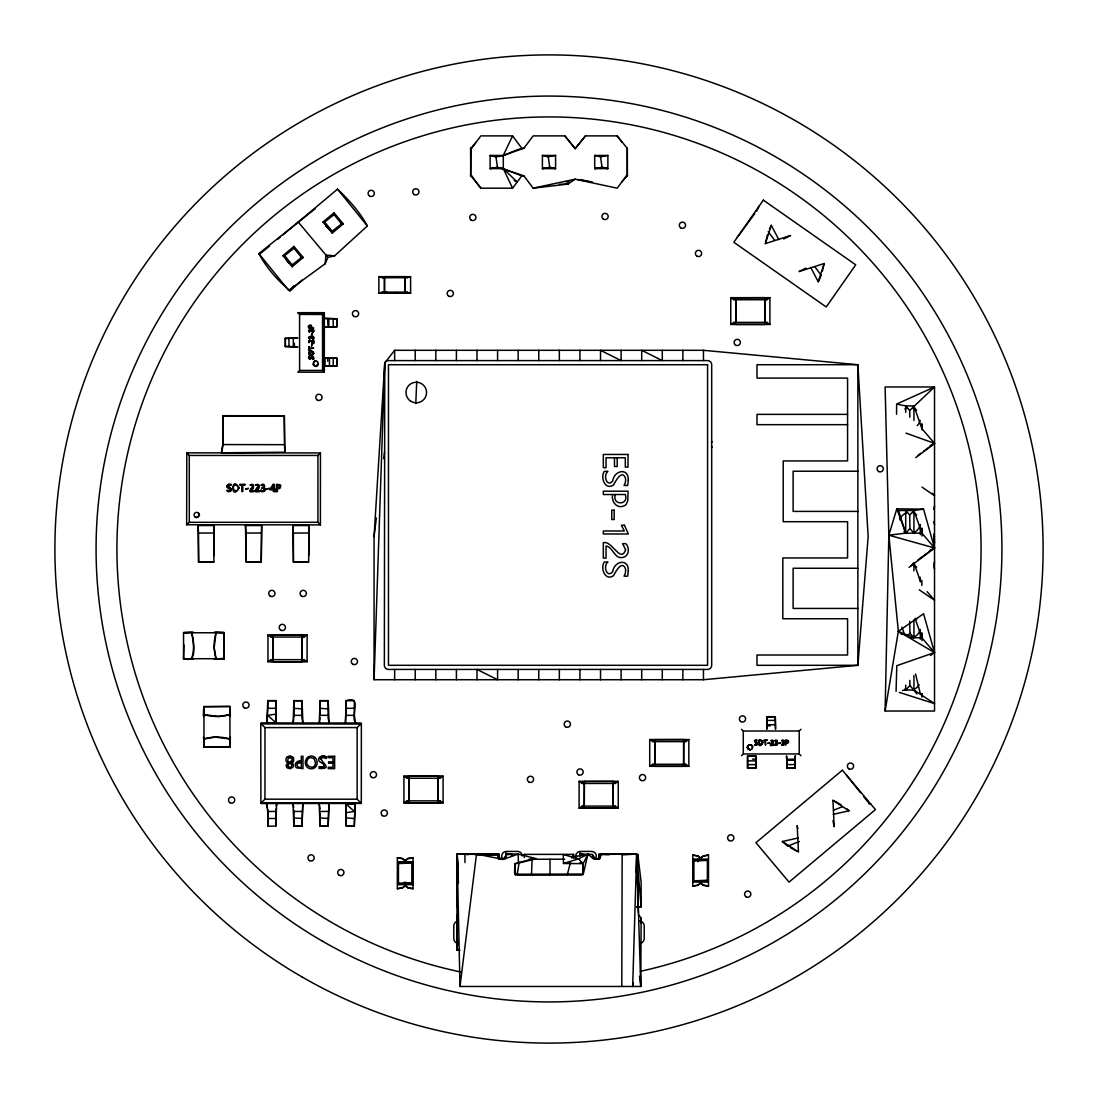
<?xml version="1.0" encoding="UTF-8"?>
<svg xmlns="http://www.w3.org/2000/svg" width="1098" height="1098" viewBox="0 0 1098 1098"><rect width="100%" height="100%" fill="white"/><g stroke="black" fill="none" stroke-linecap="round" stroke-linejoin="round"><path stroke-width="1.5" d="M193.55 659.129L183.558 658.91L183.544 632.613L192.864 632.352M213.849 555.547L214.261 525.544L198.093 525.503L198.56 561.819L213.822 561.819L198.56 561.819M222.729 444.566L222.784 415.675L284.313 415.84L284.89 452.225L221.425 452.788L222.729 444.566L284.478 444.676L284.89 452.225M261.681 525.544L261.242 562.039L246.062 561.847L245.513 525.503L261.681 525.544L261.242 562.039M264.961 799.179L357.152 799.207L361.311 803.352L260.83 803.297L264.961 799.179L264.975 727.617L260.775 723.445L260.899 803.434L361.311 803.352L361.366 723.555L260.775 723.445L361.366 723.555L357.138 727.562L264.975 727.617M267.761 708.32L267.775 700.606L275.818 700.606L275.845 723.184L266.938 723.225L267.761 708.32L275.804 708.292L275.845 723.184M285.274 346.501L297.654 346.886L285.274 346.501L285.288 338.39L297.64 338.143L285.288 338.39M308.675 555.547L309.101 525.544L292.933 525.503L293.386 561.819L308.648 562.052L309.101 525.544M320.41 524.871L317.926 522.277L317.94 455.45L320.451 452.939L186.797 452.843L186.646 524.734L320.41 524.871L320.451 452.939M324.294 312.724L324.281 372.181L297.846 372.181L299.603 370.41L299.576 314.44L297.846 312.724L324.294 312.71L324.294 372.181L322.551 370.424L322.524 314.467L324.294 312.71L297.846 312.71M456.864 914.73L456.864 949.948L459.98 950.333M575.146 148.683L585.44 135.891L617.145 135.891L627.301 148.367L627.425 175.831L626.395 175.831L617.145 188.183L575.146 179.18L533.148 188.183L523.883 175.831L497.449 167.253L490.12 168.625L490.12 155.449L503.296 155.449L523.883 148.244L533.148 135.891L564.852 135.891L575.146 148.683L585.44 135.891M638.446 914.497L641.136 918.202L640.779 986.471L459.993 986.471L457.139 854.079L497.71 854.519L501.072 859.514M741.507 755.699L743.264 753.969L743.277 731.021L741.507 729.264M755.699 768.271L756 756.028L747.587 756L747.573 768.271L755.699 768.271L756 756.028L747.532 756.028L747.573 768.271M800.977 755.699L799.22 753.942L799.248 730.994L800.964 729.25M922.004 693.675L922.004 697.093L921.977 693.73M922.032 640.559L922.032 633.697M922.087 536.044L922.087 529.181M922.142 429.812L922.155 424.665M275.804 708.292L275.818 700.606M276.243 806.289L276.655 803.571L275.818 826.19L275.831 809.006M293.715 719.149L293.097 723.225L293.935 700.606L302.06 700.661L302.883 723.225L301.977 717.776L302.06 700.661M301.977 826.19L302.815 803.571L301.977 826.19L293.852 826.135L293.921 810.406M320.094 717.79L319.271 723.225L320.108 700.606L328.22 700.661L329.043 723.225L328.137 717.776L328.22 700.661M328.137 826.19L328.975 803.571L328.137 826.19L320.026 826.135L319.202 803.571L320.108 809.02M329.441 366.142L329.455 357.948L324.61 357.687L324.624 366.156L336.853 366.114L336.866 357.989L324.61 357.687L324.624 366.156L336.853 366.114L336.715 357.975L329.455 357.948M346.268 700.606L345.431 723.225L346.268 700.606C362.724 695.116 350.07 715.896 355.601 723.225L354.38 715.333L354.311 700.606M354.297 826.19L355.148 803.571L346.241 803.612L346.186 826.135L354.297 826.19L355.148 803.571L346.227 804.148L354.38 811.436L346.227 812.698M397.737 883.492L397.778 862.891L412.656 862.932L412.615 883.533L397.737 883.492L411.942 882.833L412.615 883.533M459.019 949.358L456.864 949.948L457.139 854.079L497.71 854.519L498.272 858.416L499.302 859.158L504.915 858.814L518.215 854.093L536.469 858.705L514.88 864.002L514.537 873.006L515.456 874.735L581.816 874.653L583.312 873.939L587.938 854.079L592.412 854.519L595.775 859.514M621.784 986.471L622.154 854.079L636.662 854.079L641.136 906.811L636.991 907.552M693.195 880.884L693.222 860.269L708.1 860.31L708.059 880.925L693.195 880.884L707.4 880.212L708.059 880.925M755.63 740.56L755.04 740.779C762.039 746.722 750.373 744.773 756.234 744.568C756.865 743.058 751.389 739.476 757.181 740.093L754.916 741.274L757.373 743.991L754.861 745.171L757.044 744.801M767.186 716.692L766.802 729.072L767.186 716.692L775.298 716.692L775.545 729.058L775.298 716.692M794.911 768.271L795.281 755.891L794.911 768.271L786.786 768.271L786.758 763.398L786.772 759.432L794.911 759.047M921.826 585.44L921.84 580.375M213.822 562.052L214.261 525.544M222.784 415.675L222.757 446.653L221.425 452.788M267.775 700.606L266.938 723.225L275.859 722.649L267.706 715.361L275.845 714.098M273.127 661.737L273.127 634.973L273.127 661.737L301.95 661.737L301.95 634.973L273.224 635.042M301.854 661.669L301.95 634.973M405.038 292.137L405.038 293.166L384.478 293.125L384.547 276.765L404.997 276.723L405.038 277.712M404.997 276.723L405.038 293.166L404.997 276.723L384.437 276.682L384.437 277.712M409.087 802.926L409.087 776.162L409.087 802.926L437.91 802.926L437.91 776.162L409.183 776.231M437.814 802.858L437.91 776.162M584.26 808.155L584.356 781.46L613.096 781.392L613.096 808.155L584.26 808.155L584.356 781.46M613 808.087L613.096 781.392M654.861 766.322L654.861 739.558L654.861 766.322L683.683 766.322L683.683 739.558L654.957 739.64M683.587 766.239L683.683 739.558M735.921 324.445L735.921 297.682L735.921 324.445L764.743 324.445L764.743 297.682L736.017 297.764M293.935 700.606L293.921 717.79M320.108 700.606L320.067 714.99M458.291 869.355L457.139 854.079L456.864 906.646M183.558 658.91L183.915 644.828M229.811 742.028L230.072 747.12L230.333 737.774M267.775 809.048L267.775 826.19L275.818 826.039M762.149 743.25C762.314 736.387 754.902 745.171 761.381 744.485L762.163 742.001L761.792 744.073A1.537 1.537 0 0 1 760.9 744.622L759.391 744.32M896.558 414.317L896.641 404.064L934.522 386.976L934.522 711.024L885.112 711.024L888.845 535.193L885.112 386.976L934.522 386.976L909.693 410.432L909.817 417.24M230.072 747.12L230.333 737.087M320.067 813.179L320.026 826.135M915.759 457.674L934.522 443.386L921.826 428.563L921.867 423.567M293.715 807.661L293.029 803.571L293.852 826.135L301.977 826.039M515.456 874.735L515.086 863.577L532.05 859.061M523.883 175.831L521.825 175.831L512.56 188.183L480.855 188.183L471.605 175.831L470.575 175.831L470.946 148.34L476.23 142.067M598.822 859.226L598.932 854.313L632.832 854.271L622.346 854.834M776.066 744.65L776.711 744.403C775.133 741.685 776.025 743.305 776.451 740.725C772.237 740.944 778.07 738.611 777.26 741.768C775.655 742.234 779.429 745.007 775.723 745.24C771.853 744.938 780.033 744.183 775.476 742.783M782.984 744.65L783.629 744.403C781.186 741.864 783.903 743.003 783.094 740.574C779.086 740.793 785.688 738.789 784.041 741.987C783.327 742.193 785.825 745.899 782.037 745.185C780.019 744.952 786.539 743.868 782.394 742.783M636.305 872.553L636.662 854.079L601.663 853.832L600.098 855.109L599.618 858.814L593.579 859.048L587.938 854.079L572.236 857.154M524.322 857.607L524.391 854.368L573.623 854.381L573.691 857.62M203.555 715.786L203.775 706.481L203.555 716.472M896.078 691.369L896.805 665.69L934.522 652.555L923.555 613.741L898.342 631.35L885.112 711.024M639.53 976.3L640.779 986.471L636.662 854.079L632.668 986.471L633.217 983.081M374.061 679.717L384.753 362.93L394.649 350.303L703.461 350.303L857.867 364.714L868.161 536.606L857.867 665.306L703.461 679.717L374.061 679.717L374.061 536.606L384.753 362.93A4.117 4.117 0 0 1 388.472 360.597L707.579 360.597A4.117 4.117 0 0 1 711.696 364.714L711.696 665.306A4.117 4.117 0 0 1 707.579 669.423L388.472 669.423A4.117 4.117 0 0 1 384.355 665.306L384.753 362.93M531.501 874.681L532.091 859.24M415.771 403.584L416.746 381.377M397.352 888.707L397.352 857.716L402.362 858.389L405.093 860.681L408.031 858.389L413.04 857.716L413.04 888.707L408.031 888.049L405.299 885.743L402.362 888.049L397.352 888.707L402.513 887.623L405.299 885.743M692.811 886.1L692.811 855.095L697.806 855.767L700.551 858.073L703.489 855.767L708.498 855.095L708.498 886.1L703.489 885.427L700.744 883.121L697.971 885.015L692.811 886.1L697.806 885.427L700.551 883.121L703.324 885.015L708.498 886.1M263.863 486.551C264.563 483.985 260.706 486.085 261.187 484.808C264.742 482.242 265.291 487.608 263.945 487.883C267.898 489.598 261.214 494.031 260.926 490.326C264.151 492.92 265.524 487.224 261.626 488.212L263.918 486.181L263.438 485.206L261.585 485.316M311.791 357.454L310.254 359.417L308.593 358.209L308.689 356.507L309.856 358.772L312.793 356.356L313.561 359.458L312.806 359.458L313.054 357.262L311.805 357.44M309.952 330.086C311.53 331.486 310.72 331.925 312.093 329.922C314.097 329.675 312.738 334.314 313.822 331.033C314.206 328.384 305.724 329.359 309.499 332.035L309.43 330.127L310.844 329.949L309.238 330.416L309.499 332.035M309.952 337.004C311.53 338.404 310.72 338.843 312.093 336.839C314.097 336.592 312.738 341.231 313.822 337.964C314.193 335.329 305.711 336.276 309.499 338.953L309.43 337.045L310.844 336.88L309.43 337.045L309.499 338.953M311.201 326.243L311.256 327.382L311.201 326.243C312.834 324.363 306.589 324.514 308.607 328.069L313.767 328.069L309.169 327.382L309.911 325.571L311.791 326.339L311.818 327.382M315.318 208.647L258.84 253.583L288.637 290.38L325.159 263.767L325.928 255.065L334.629 255.82L367.35 225.955C359.938 212.106 348.889 199.863 337.539 189.144L282.625 235.109M279.935 486.387L279.372 487.745L277.382 488.034C280.772 489.173 280.402 484.012 277.382 485.138L277.382 491.561L273.333 491.561L273.333 489.886L269.984 489.886L269.984 489.132L273.265 484.342L274.212 484.342L274.212 489.09L275.269 489.09L274.212 491.561M292.37 760.338L292.356 759.226A2.1 2.1 0 0 0 291.574 757.991L288.252 758.045L287.703 760.914A2.402 2.402 0 0 0 289.515 762.136L292.37 760.338L291.601 761.614M250.605 490.765C254.05 489.269 255.23 482.118 249.919 485.041C259.54 483.861 242.178 493.661 254.146 491.561L254.146 490.765L250.605 490.765L253.336 487.924L250.769 490.01M256.15 490.765C259.595 489.269 260.775 482.118 255.463 485.041C265.071 483.861 247.723 493.661 259.691 491.561L259.691 490.765L256.15 490.765L258.881 487.924L256.314 490.01M324.473 766.239C324.884 762.575 318.461 763.275 318.64 759.473C318.255 755.52 326.861 754.587 326.188 758.581L323.814 757.579L320.822 757.977C320.822 762.383 333.888 769.135 319.093 768.463L319.093 766.651L323.388 767.241L324.335 764.839L324.473 766.239L322.812 767.365M771.139 744.609C774.968 743.154 772.608 737.842 770.81 740.985C777.796 739.297 764.428 747.573 773.665 745.171L771.139 744.609L773.088 742.577L772.388 743.168M598.437 859.226L598.932 854.313L609.019 854.779M227.917 486.098L228.933 485.096L231.088 485.508L231.088 484.451L228.109 484.534L226.984 486.551A1.716 1.716 0 0 0 227.657 487.594C231.884 488.006 230.251 492.741 226.957 490.216C226.6 492.878 232.447 491.739 231.28 489.022L228.068 486.716L228.59 485.165L229.935 485.083M637.362 859.418L637.869 854.464L641.136 882.504L641.136 906.811L636.648 906.646M457.235 878.029L456.864 882.682M312.875 332.227L313.822 330.553L312.559 329.18M279.88 487.004L278.48 485.138L279.661 485.577M374.061 536.606L376.367 517.981M383.724 458.731L384.561 451.951M459.993 986.471L476.505 854.079L498.272 858.416M456.864 949.948L458.168 939.984M752.24 748.493L752.583 745.871L749.083 744.691L747.203 747.464L750.003 749.783L747.203 747.464M263.781 486.771L263.904 485.81M309.169 342.164C309.732 336.976 315.414 349.123 313.767 340.023L313.204 340.023C314.11 346.543 310.748 337.511 308.703 340.915C309.416 345.197 308.318 340.668 310.693 340.97L312.312 342.851M252.115 485.083L253.048 485.728L251.62 488.308M257.659 485.083L258.593 485.728L257.165 488.308M519.148 862.328L517.227 874.667L583.079 874.667M311.379 331.294L311.75 330.031L313.232 330.704M311.379 338.211L311.75 336.949L313.232 337.621M787.444 742.619L786.305 742.66C788.776 744.554 790.231 739.379 785.619 740.025L785.619 745.171L786.305 740.587L788.117 741.328L787.348 743.209L786.305 743.222M933.931 564.77L934.522 561.805M293.605 248.121L293.948 246.419L303.213 257.454L292.178 266.718L282.913 255.683L293.948 246.419L294.003 248.244L301.483 257.508L303.213 257.454L301.772 257.467M333.655 214.508L334.012 212.806L343.276 223.841L332.227 233.105L322.963 222.071L334.012 212.806L334.053 214.632L341.533 223.896L343.276 223.841L341.821 223.855M933.835 509.266L934.522 506.068M183.641 632.681L191.656 632.626C192.685 640.326 199.081 664.249 183.819 658.471M291.148 761.902L292.411 759.83M783.67 238.98L790.56 235.521L765.361 243.591L767.488 234.588M822.416 271.014L824.186 263.506L798.987 271.577L805.877 268.118M567.309 874.667L570.48 862.314M765.361 243.591L771.318 225.337L778.784 239.625M810.763 267.473L818.23 281.761L824.186 263.506M288.911 262.834L286.084 259.142L287.305 260.926M253.034 486.702L250.797 488.926M258.579 486.702L256.342 488.926M264.92 490.463L265.071 488.953M599.618 858.814L601.663 853.832L600.098 855.109M326.998 226.874L326.133 225.529L326.559 226.353M325.159 263.767L327.904 257.426L334.629 255.82M759.061 741.26L759.789 744.609L759.116 744.032M504.915 858.814L507.194 853.819L518.215 854.093L518.38 862.973M480.855 188.183L470.795 175.721L470.575 148.244L471.605 148.244L480.855 135.891L512.56 135.891L503.296 155.449L503.296 168.625L512.56 188.183M288.184 764.441C286.427 767.2 291.725 768.82 291.67 765.484A1.935 1.935 0 0 0 291.162 764.153L291.025 764.002A1.784 1.784 0 0 0 288.554 764.016L287.951 766.02M571.852 858.018L573.623 854.381L572.881 855.109L573.444 857.854M769.451 229.084L771.318 225.337M818.23 281.761L820.728 276.765M264.645 490.861L265.167 489.873M320.355 758.855L321.988 757.565M777.576 743.977L776.217 745.226L774.543 744.979M784.507 743.977L783.135 745.226L781.46 744.279M759.363 740.917L758.896 743.662M327.163 226.751L326.024 225.708L329.331 229.66M273.265 484.342L273.333 489.09L271 489.09L273.333 485.659L273.333 489.09L271 489.09L273.333 485.659M583.134 874.228L583.134 863.659L587.938 854.079L578.509 858.856L563.466 863.481L563.26 854.491L578.509 858.856L583.134 863.659L583.134 874.228L514.962 874.324M312.916 354.297L313.081 352.307L312.148 351.607C304.887 350.866 313.561 359.019 313.081 352.307M320.492 758.471L321.357 757.73M756.604 211.118L759.198 206.026M292.837 764.139L291.615 762.973L293.537 761.285L293.674 758.402A3.431 3.431 0 0 0 291.972 756.591L287.401 756.865A3.321 3.321 0 0 0 286.043 758.828L285.988 760.351A3.61 3.61 0 0 0 287.278 762.561L288.005 762.986L286.331 764.949A2.937 2.937 0 0 0 287.333 767.969L290.325 768.765L292.946 767.118A2.91 2.91 0 0 0 293.303 765.306A2.676 2.676 0 0 0 292.837 764.139L291.546 762.986L292.329 763.549M287.937 764.867L288.554 764.016M597.628 859.377L601.663 853.832M737.362 237.223L754.751 213.685M271 489.09L272.249 487.43M502.788 859.61L507.194 853.819L512.162 854.875M294.182 285.576L290.064 290.792L288.637 290.38M316.046 366.485L318.379 363.685L316.046 366.485L313.273 364.605L314.453 361.105L317.089 361.448M312.628 354.572L313.204 353.899L309.842 354.627M621.77 182.007L627.205 175.721L627.301 148.367M770.631 744.06L772.718 742.111L772.91 741.054L771.523 740.574M902.021 634.534L898.342 631.35L888.845 535.193L896.805 508.813L898.493 510.501L913.934 510.501L913.934 533.148L909.94 528.632L909.693 515.017L913.934 510.501L923.555 509.156L934.522 547.971L909.062 567.364M909.94 528.632L905.699 533.148L888.845 535.193L934.522 547.971L918.052 559.829M910.75 566.184L913.934 562.794L920.138 580.581M907.826 635.467L909.94 633.217L909.72 621.303M909.844 680.403L909.94 685.509L905.699 690.024L902.487 690.477M397.778 862.891L398.437 863.591L412.656 862.932M693.222 860.269L693.895 860.969L708.1 860.31M263.424 490.696L263.987 488.734L262.902 488.267M186.646 524.734L189.309 522.319L317.926 522.277M302.677 279.674L290.064 290.792C277.616 280.498 266.498 267.788 258.84 253.583M278.974 487.979L279.77 487.292M298.587 762.424L297.215 763.604L301.305 762.314L298.587 762.424C294.895 764.235 298.025 768.682 301.305 767.296L301.305 756.289L302.966 756.289L302.966 768.655L296.597 767.859A3.047 3.047 0 0 1 295.431 766.157C294.333 762.671 298.162 760.173 301.305 760.955M260.446 253.528L269.586 245.952M277.41 239.446L280.017 237.278M214.165 632.352L224.198 632.613L214.851 632.352M322.963 222.071L324.692 222.029L334.053 214.632M282.913 255.683L284.643 255.642L294.003 248.244M332.227 233.105L332.172 231.28L341.533 223.896M292.178 266.718L292.123 264.892L301.483 257.508M918.052 455.245L920.797 453.268M923.542 451.292L934.522 443.386L905.96 433.12M930.404 655.52L934.522 652.555L921.826 637.732L915.059 618.325M203.775 740.615L203.803 747.079L229.99 746.997M291.615 762.973L293.029 761.985M575.146 179.18L567.941 184.066L533.148 188.183M405.093 860.681L407.88 858.801L413.04 857.716M700.551 858.073L703.324 856.179L708.498 855.095M730.774 297.682L733.862 299.74L766.802 299.74L769.89 297.682L769.89 324.445L730.774 324.445L730.774 297.682L769.89 297.682M765.567 323.21L769.89 324.445L766.802 322.387L733.862 322.387L730.774 324.445L735.097 323.21M267.967 634.973L271.069 637.032L304.009 637.032L307.097 634.973L307.097 661.737L267.967 661.737L267.967 634.973L307.097 634.973M267.967 661.737L271.069 659.678L304.009 659.678L307.097 661.737M406.823 776.986L403.927 776.162L407.029 778.221L439.969 778.221L443.07 776.162L443.07 802.926L403.927 802.926L403.927 776.162L443.07 776.162L440.174 776.986M440.174 802.103L443.07 802.926L439.969 800.867L407.029 800.867L403.927 802.926L406.823 802.103M583.436 782.627L579.113 781.392L582.201 783.45L615.154 783.45L618.243 781.392L618.243 808.155L579.113 808.155L579.113 781.392L618.243 781.392L615.36 782.215M579.113 808.155L582.201 806.097L615.154 806.097L618.243 808.155M655.479 741.205L649.714 739.558L652.802 741.617L685.742 741.617L688.83 739.558L688.83 766.322L649.714 766.322L649.714 739.558L688.83 739.558L684.507 740.793M649.714 766.322L652.802 764.263L685.742 764.263L688.83 766.322M223.731 632.983L224.157 658.882L216.086 658.924L214.165 647.683L216.018 632.558L224.198 632.613M290.599 762.094L292.123 761.134M321.947 767.447L323.924 766.884M261.187 485.591L262.23 485.028M774.735 740.917L776.643 740.848L776.808 742.262L776.643 740.848M781.652 740.917L783.56 740.848L783.739 742.262L783.56 740.848M203.803 747.079L229.702 746.654M929.965 445.733L934.522 443.386M929.965 550.318L934.522 547.971L921.908 533.148L913.934 510.501M291.546 762.986L292.343 762.575M470.575 175.831L471.605 175.831M287.401 756.865L291.039 756.261M833.519 810.214L842.317 806.742M799.33 841.507L787.595 846.146L782.366 841.493L798.095 837.98M523.883 148.244C512.615 149.314 501.937 160.102 490.12 155.449M224.157 658.882L214.165 659.129M309.911 325.571L309.169 327.382M228.343 490.806L230.415 489.681L227.217 487.155L227.053 485.549L228.439 484.383L231.088 484.451M393.592 277.272L378.879 276.682L382.379 277.712L407.097 277.712L410.597 276.682L410.597 293.166L378.879 293.166L378.879 276.682L410.597 276.682L407.811 277.204M288.143 756.467L289.941 756.138M204.214 706.741L230.072 706.467L230.058 714.578L218.873 716.472L203.83 714.578L203.885 706.563L230.072 706.467L230.333 715.786M833.286 814.318L849.015 810.804L846.929 808.938M493.414 167.939L490.12 168.625L503.296 168.625L521.825 175.831M545.706 167.939L542.412 168.625L542.412 155.449L555.588 155.449L555.588 168.625L542.412 168.625L549.727 167.253L555.588 168.625L552.294 167.939M597.998 167.939L594.704 168.625L594.704 155.449L607.88 155.449L607.88 168.625L594.704 168.625L602.02 167.253L607.88 168.625L604.586 167.939M775.408 744.65L776.711 744.403M782.325 744.65L783.629 744.403M542.412 155.449L548.273 156.822L555.588 155.449M594.704 155.449L600.551 156.822L607.88 155.449M381.665 292.644L378.879 293.166L382.379 292.137L407.097 292.137L410.597 293.166L395.664 292.617M214.851 659.129L223.868 658.333M755.04 740.779L756.357 740.546M626.395 175.831L627.425 175.831M312.257 354.791L309.512 354.325M312.875 339.145L313.822 337.47L312.559 336.112M321.083 767.392L323.388 767.241M328.028 326.916L324.5 327.149L336.853 326.902L336.866 318.777L324.486 318.406L336.866 318.777L336.715 326.902L331.98 326.93L328.028 326.916L327.629 318.777M767.173 725.915L770.425 725.764M752.446 759.198L755.712 759.047M487.279 854.82L499.068 854.313L499.192 859.226L499.11 854.381L474.034 854.258L478.92 854.903M321.783 756.234L326.188 756.783L323.073 756.138M559.5 184.299L567.941 184.066L569.478 182.007L566.417 182.007M767.173 720.425L775.312 720.343M786.786 768.271L786.772 764.62L794.911 764.537M747.573 764.661L755.699 764.62M472.62 854.23L464.55 854.271L499.11 854.381M600.99 854.217L622.154 854.079M293.866 715.361L302.046 715.333M320.04 715.361L328.22 715.333M346.199 715.361L354.38 715.333M267.445 807.675L266.485 803.571L267.706 811.463L275.886 811.436M293.866 811.463L302.046 811.436M320.026 811.463L328.206 811.436M384.437 292.137L384.437 293.166L404.929 293.084M198.093 525.503L198.505 533.052L213.863 533.024M245.513 525.503L245.925 533.052L261.283 533.024M292.933 525.503L293.344 533.052L308.703 533.024M346.254 708.32L354.325 708.306M767.145 724.707L775.353 724.694M786.69 758.265L786.539 755.904L786.744 760.269L794.952 760.255M267.706 811.463L267.761 818.49L275.831 818.477M470.575 148.244L471.605 148.244M592.453 182.007L578.317 179.619L587.595 181.046M309.169 348.135L313.767 348.135L309.169 348.835M921.826 428.563L913.934 405.917L905.699 405.917L898.15 404.38M847.574 414.371L756.989 414.371L756.989 424.665L847.574 424.665M222.77 415.909L284.423 415.909M186.797 452.843L189.268 455.45L317.94 455.45M857.867 471.22L793.113 471.22L793.113 511.407L857.867 511.407M277.382 488.83L279.935 488.39L280.813 485.796A1.784 1.784 0 0 0 280.127 484.794L276.408 484.342L276.408 491.561M261.242 561.819L245.966 561.819L245.925 533.052M293.386 561.819L308.662 561.819M857.867 568.256L793.113 568.256L793.113 608.443L857.867 608.443M193.55 632.352L183.544 632.613M910.64 637.732L921.826 637.732L921.826 632.668M899.276 692.385L934.522 703.612L913.934 690.024L905.699 690.024L905.699 685.166M293.935 700.757L301.991 700.757M320.094 700.757L328.151 700.757M346.268 700.757L354.325 700.757M767.173 716.843L775.312 716.843M260.857 723.527L361.324 723.431M743.277 731.021L799.248 730.994M743.264 753.969L799.22 753.942M332.969 761.861L328.59 761.861L328.59 763.22L332.969 763.22M747.573 768.12L755.712 768.12M786.786 768.133L794.911 768.133M260.83 803.297L361.228 803.269M320.094 826.039L328.137 826.039M354.311 826.039L346.254 826.039L346.241 803.612M528.975 859.24L564.729 859.226M692.989 859.116L708.306 859.116M397.545 861.738L412.848 861.738M692.989 882.078L708.306 882.078M397.545 884.686L412.848 884.686M299.576 314.44L322.524 314.467M299.603 370.41L322.551 370.424M267.761 700.757L275.831 700.757M309.142 358.058L310.336 358.648L312.587 356.315L313.754 358.826L313.383 356.644M747.546 760.845L755.74 760.873M311.832 351.538L310.597 351.525L312.656 351.895A1.537 1.537 0 0 1 313.218 352.787M183.641 658.8L192.864 659.129M563.466 863.481L583.134 863.659L580.005 862.699M923.555 509.156L896.805 508.813L905.699 533.148L921.908 533.148L921.908 528.083M387.361 292.315L382.379 292.137L382.379 293.166M575.366 858.732L578.509 858.856M320.094 708.32L328.137 708.869M293.921 708.32L301.977 708.869M346.268 817.928L354.325 818.477M320.108 817.928L328.151 818.477M293.935 817.928L301.991 818.477M786.305 740.587L788.117 741.328M868.696 803.681L870.796 804.093M468.311 854.697L464.948 854.079L464.962 862.575M378.879 276.682L381.665 277.204M407.811 292.644L410.597 293.166M227.478 490.545L229.111 490.861M579.881 856.248L579.881 853.27L586.058 854.491M505.766 856.248L505.766 853.27L511.942 854.491M500.002 167.939L503.296 168.625L517.199 182.007L514.193 180.511M692.811 855.095L697.971 856.179L700.744 858.073M397.352 857.716L402.513 858.801L405.299 860.681M413.04 888.707L407.88 887.623L405.093 885.743M313.204 342.549L311.173 340.6L311.763 341.3M230.072 738.981L215.002 737.087L203.816 738.981L203.899 747.011M775.119 745.185L774.543 744.279M405.876 882.257L406.946 883.204L404.393 882.216M913.934 619.945L913.934 637.732L898.342 631.35L934.522 652.555M579.881 853.27L584.52 855.507M505.766 853.27L508.854 854.752M227.959 486.373L231.28 489.022L231.17 490.559L230.937 488.569M832.957 820.7L834.192 826.739L832.929 800.318L841.068 804.697M194.799 516.746A2.58 2.58 0 0 0 199.109 515.593A2.58 2.58 0 0 0 195.952 512.437A2.58 2.58 0 0 0 194.799 516.746L196.501 517.666L199.52 515.044L198.436 513.109M790.313 847.601L797.107 851.252M263.438 488.404L264.138 489.214M228.782 487.21L230.525 488.185M832.929 800.318L849.015 810.804M782.366 841.493L798.466 851.979L797.189 825.559L797.807 828.578M287.649 261.338L288.664 262.546M922.004 487.114L934.522 495.678L932.408 493.208M919.218 589.804L934.522 600.263L927.11 591.616M287.58 261.255L288.445 262.285L287.223 260.83M384.437 276.682L384.478 293.125M575.146 148.505L564.852 135.891M311.805 342.329L312.642 343.056M327.286 227.217L328.824 229.057M524.391 854.368L525.119 855.109M909.693 410.432L905.699 405.917L905.699 412.381M909.693 515.017L905.699 510.501L905.699 533.148L898.493 510.501M909.94 633.217L913.934 637.732M909.94 685.509L916.954 693.963M868.545 802.624L863.536 796.53M298.272 222.098L327.904 257.426M337.539 189.144L367.35 225.955M324.692 222.029L332.172 231.28M284.643 255.642L292.123 264.892M846.325 774.927L860.503 792.729M313.561 364.961L313.973 365.497A2.58 2.58 0 0 0 318.283 364.344A2.58 2.58 0 0 0 315.126 361.187A2.58 2.58 0 0 0 313.973 365.497M617.145 135.891L621.77 142.067M512.56 135.891L521.825 148.244M814.771 266.636L821.359 275.516M768.188 231.582L774.776 240.462M901.911 627.164L904.615 634.713M230.058 714.578L230.333 716.472M933.698 566.252L934.522 568.997M933.698 534.108L934.522 536.922M933.698 536.689L934.522 539.955M915.554 674.007L920.385 693.895M933.835 521.646L934.522 524.652M312.985 330.059L313.232 331.363M312.985 336.976L313.232 338.28M933.931 539.598L934.522 542.728L933.753 537.91M309.128 357.33L309.362 358.648M203.555 737.774L203.761 738.94L203.555 737.087M600.551 156.822L602.02 167.253M548.273 156.822L549.727 167.253M495.98 156.822L497.449 167.253M592.412 854.519L592.838 857.963M327.629 357.975L327.794 361.242M294.346 343.262L294.511 346.515M457.139 854.079L458.456 882.847M204.077 740.532L204.338 746.791M636.662 854.079L638.391 912.822M333.119 318.777L333.216 326.916M288.925 338.376L289.007 346.515M786.744 760.269L786.772 764.62M284.313 415.84L284.478 444.676M333.202 357.989L333.243 366.114M293.344 533.052L293.482 561.847M198.505 533.052L198.642 561.847M328.837 318.736L328.851 326.943M293.29 338.335L293.303 346.543M267.761 818.49L267.775 826.19M707.386 860.983L707.4 880.212M693.895 860.969L693.909 880.212M411.942 863.591L411.942 882.833M398.437 863.591L398.45 882.833M224.074 632.681L224.088 658.786M189.268 455.45L189.309 522.319M920.316 524.542L920.316 534.657M920.316 578.522L920.316 582.009M920.316 630.005L920.316 639.242M913.934 405.917L913.934 420.479M913.934 562.794L913.934 570.878M913.934 675.462L913.934 690.024M766.802 297.682L766.802 299.74M766.802 322.387L766.802 324.445M765.553 740.587L765.553 745.171L764.853 740.587M764.743 297.682L764.743 324.445M733.862 297.682L733.862 299.74M733.862 322.387L733.862 324.445M703.461 350.303L703.461 360.597M703.461 669.423L703.461 679.717M697.779 859.116L697.779 861.669M685.742 739.558L685.742 741.617M685.742 764.263L685.742 766.322M682.874 350.303L682.874 360.597M682.874 669.423L682.874 679.717M662.286 350.303L662.286 360.597L641.699 350.303L641.699 360.597M662.286 669.423L662.286 679.717M652.802 739.558L652.802 741.617M652.802 764.263L652.802 766.322M641.699 669.423L641.699 679.717M641.136 918.202L641.136 923.075M621.111 350.303L621.111 360.597L600.524 350.303L600.524 360.597M621.111 669.423L621.111 679.717M617.186 457.77L617.186 466.499L614.468 466.499L614.468 457.77M615.374 494.525C611.655 505.615 629.278 505.615 625.311 494.525L603.324 494.525L603.324 491.204L628.029 491.204L627.823 500.606L626.464 503.941A6.094 6.094 0 0 1 623.033 506.274C616.074 508.456 611.078 500.825 612.67 494.525M615.154 781.392L615.154 783.45M615.154 806.097L615.154 808.155M600.524 669.423L600.524 679.717M582.201 781.392L582.201 783.45M582.201 806.097L582.201 808.155M579.936 350.303L579.936 360.597M579.936 669.423L579.936 679.717M559.349 350.303L559.349 360.597M559.349 669.423L559.349 679.717M550.029 859.226L550.029 874.667M538.761 350.303L538.761 360.597M538.761 669.423L538.761 679.717M518.174 350.303L518.174 360.597M518.174 669.423L518.174 679.717M497.586 350.303L497.586 360.597M497.586 669.423L497.586 679.717L476.999 669.423L476.999 679.717M476.999 350.303L476.999 360.597M456.411 350.303L456.411 360.597M456.411 669.423L456.411 679.717M439.969 776.162L439.969 778.221M439.969 800.867L439.969 802.926M435.824 350.303L435.824 360.597M435.824 669.423L435.824 679.717M415.236 350.303L415.236 360.597M415.236 669.423L415.236 679.717M407.097 276.682L407.097 277.712M407.097 292.137L407.097 293.166M407.029 776.162L407.029 778.221M407.029 800.867L407.029 802.926M394.649 350.303L394.649 360.597M394.649 669.423L394.649 679.717M382.379 276.682L382.379 277.712M357.138 727.562L357.152 799.207M304.009 634.973L304.009 637.032M304.009 659.678L304.009 661.737M285.425 338.376L285.425 346.515M271.069 634.973L271.069 637.032M271.069 659.678L271.069 661.737M242.795 485.138L242.795 491.561L241.821 491.561L241.821 485.138M461.38 972.101A432.077 432.077 0 0 1 189.652 309.087A432.077 432.077 0 0 1 906.179 305.875A432.077 432.077 0 0 1 640.409 971.291M712.149 447.133A3.143 3.143 0 0 1 711.394 446.515M711.394 442.316A3.143 3.143 0 0 1 712.149 441.698M522.236 856.042A4.625 4.625 0 0 0 517.611 851.417L506.274 851.417A4.625 4.625 0 0 0 503.008 859.322M594.992 859.322A4.625 4.625 0 0 0 591.712 851.417L580.389 851.417A4.625 4.625 0 0 0 575.846 856.948M640.559 943.319A5.147 5.147 0 0 0 644.224 938.392L644.224 926.039A5.147 5.147 0 0 0 639.571 920.92M919.081 684.685A10.5 10.5 0 0 1 912.863 689.777M906.77 689.777A10.5 10.5 0 0 1 904.862 688.995M920.11 629.483A10.5 10.5 0 0 1 912.863 637.485M915.842 618.833A10.5 10.5 0 0 1 916.679 619.492M920.11 577.191A10.5 10.5 0 0 1 919.52 579.168M912.973 565.127A10.5 10.5 0 0 1 916.679 567.199M920.11 524.899A10.5 10.5 0 0 1 912.863 532.901M906.77 532.901A10.5 10.5 0 0 1 903.983 531.583M899.77 519.807A10.5 10.5 0 0 1 906.77 512.807M912.973 512.835A10.5 10.5 0 0 1 916.679 514.907M920.11 420.314A10.5 10.5 0 0 1 917.242 425.695M904.862 409.005A10.5 10.5 0 0 1 906.77 408.223M912.973 408.25A10.5 10.5 0 0 1 916.679 410.323M457.441 921.112A5.147 5.147 0 0 0 453.776 926.039L453.776 938.392A5.147 5.147 0 0 0 457.441 943.319M628.331 480.059L627.658 485.481L624.035 485.481L625.009 483.614A11.282 11.282 0 0 0 625.462 478.069C621.976 468.956 615.47 481.336 613.562 484.945C605.245 490.792 600.016 477.575 604.298 471.33L607.921 471.33C602.802 475.036 606.769 487.883 612.698 481.061C614.029 470.273 628.632 467.226 628.331 480.059M628.331 570.754L627.658 576.176L624.035 576.176L625.009 574.309A11.282 11.282 0 0 0 625.462 568.75C621.976 559.637 615.47 572.031 613.562 575.64C605.245 581.473 600.016 568.256 604.298 562.011L607.921 562.011C602.802 565.731 606.769 578.564 612.698 571.756C614.029 560.954 628.632 557.908 628.331 570.754M233.229 487.43L233.792 489.955L236.29 490.779A2.155 2.155 0 0 0 237.539 490.01C240.599 486.469 233.984 482.53 233.229 487.43M315.483 762.451C315.524 771.661 302.43 765.786 308.058 758.951A3.692 3.692 0 0 1 310.199 757.606L313.795 758.334L315.483 762.451M305.505 761.024C304.366 765.21 308.03 769.89 312.505 768.669A5.339 5.339 0 0 0 315.895 766.596C319.326 762.232 315.593 754.477 309.691 756.316A5.312 5.312 0 0 0 306.589 758.389L305.505 761.024M239.103 487.869C230.649 502.431 230.841 473.76 239.103 487.869M762.904 742.536C757.016 753.022 756.783 732.352 762.904 742.536M625.613 549.727C620.672 563.933 611.957 540.065 603.324 542.728L603.324 558.1L606.041 558.1L606.041 545.967C613.233 547.092 614.317 559.623 623.184 557.359C629.181 556.068 629.868 547.257 625.64 543.634L622.621 543.634L625.613 549.727M313.822 353.254C307.275 362.916 307.399 343.496 313.822 353.254M191.985 657.688L191.985 658.718L215.73 658.718L215.73 657.688A46.075 46.075 0 0 1 215.73 633.793L215.73 632.764L191.985 632.764L191.985 633.793A46.075 46.075 0 0 1 191.985 657.688M229.921 738.652L228.892 738.652A46.075 46.075 0 0 0 204.997 738.652L203.967 738.652L203.967 714.908L204.997 714.908A46.075 46.075 0 0 0 228.892 714.908L229.921 714.908L229.921 738.652M763.33 200.124L733.821 242.274L826.218 306.973L855.726 264.824L763.33 200.124M842.358 770.192L755.946 842.688L789.023 882.106L875.435 809.61L842.358 770.192M312.01 333.229L311.503 335.178L312.01 333.229M312.01 344.113L311.503 346.062L312.01 344.113M309.169 346.625L308.607 350.276L309.169 346.625M707.579 364.714L388.472 364.714L388.472 665.306L707.579 665.306L707.579 364.714M857.867 364.714L756.989 364.714L756.989 378.096L847.574 378.096L847.574 460.927L783.203 460.927L783.203 521.701L847.574 521.701L847.574 557.962L782.819 557.962L782.819 618.737L847.574 618.737L847.574 655.012L756.989 655.012L756.989 665.306L857.867 665.306L857.867 364.714M628.029 454.448L603.324 454.448L603.324 467.707L606.041 467.707L606.041 457.77L625.311 457.77L625.311 467.103L628.029 467.103L628.029 454.448M244.909 484.342L239.803 484.342L239.803 485.138L244.909 485.138L244.909 484.342M248.423 488.39L245.691 489.09L248.423 488.39M269.188 488.39L266.471 489.09L269.188 488.39M614.166 510.186L611.764 510.186L611.764 519.532L614.166 519.532L614.166 510.186M624.419 525.256L621.399 525.256L624.309 530.979L603.324 530.979L603.324 533.985L628.331 533.985L624.419 525.256M767.063 740.025L763.412 740.587L767.063 740.025M769.574 742.907L767.626 743.415L769.574 742.907M780.458 742.907L778.509 743.415L780.458 742.907M334.629 756.289L327.986 756.289L327.986 757.647L332.969 757.647L332.969 767.296L328.288 767.296L328.288 768.655L334.629 768.655L334.629 756.289M262.573 490.847L260.94 490.353L261.104 491.369L260.94 490.353L262.573 490.847M328.316 228.137L327.712 227.725L328.316 228.137M301.95 976.904A494.1 494.1 0 0 0 1043.1 549A494.1 494.1 0 0 0 301.95 121.096A494.1 494.1 0 0 0 301.95 976.904M322.538 941.247A452.925 452.925 0 0 0 1001.925 549A452.925 452.925 0 0 0 322.538 156.753A452.925 452.925 0 0 0 322.538 941.247M352.815 664.235A3.143 3.143 0 0 0 357.523 661.518A3.143 3.143 0 0 0 352.815 658.8A3.143 3.143 0 0 0 352.815 664.235M603.214 218.996A3.143 3.143 0 0 0 608.182 216.786A3.143 3.143 0 0 0 603.776 213.588A3.143 3.143 0 0 0 603.214 218.996M448.711 296.172A3.143 3.143 0 0 0 453.419 293.454A3.143 3.143 0 0 0 448.711 290.737A3.143 3.143 0 0 0 448.711 296.172M735.427 344.992A3.143 3.143 0 0 0 740.381 342.754A3.143 3.143 0 0 0 735.962 339.584A3.143 3.143 0 0 0 735.427 344.992M746.146 896.846A3.143 3.143 0 0 0 750.854 894.129A3.143 3.143 0 0 0 746.146 891.411A3.143 3.143 0 0 0 746.146 896.846M244.374 707.826A3.143 3.143 0 0 0 249.081 705.108A3.143 3.143 0 0 0 244.374 702.391A3.143 3.143 0 0 0 244.374 707.826M309.499 860.612A3.143 3.143 0 0 0 314.206 857.895A3.143 3.143 0 0 0 309.499 855.177A3.143 3.143 0 0 0 309.499 860.612M382.447 815.622A3.143 3.143 0 0 0 387.402 813.385A3.143 3.143 0 0 0 382.982 810.214A3.143 3.143 0 0 0 382.447 815.622M578.481 774.749A3.143 3.143 0 0 0 583.203 772.031A3.143 3.143 0 0 0 578.481 769.3A3.143 3.143 0 0 0 578.481 774.749M338.98 875.12A3.143 3.143 0 0 0 343.935 872.883A3.143 3.143 0 0 0 339.515 869.712A3.143 3.143 0 0 0 338.98 875.12M640.683 780.198A3.143 3.143 0 0 0 645.638 777.96A3.143 3.143 0 0 0 641.218 774.79A3.143 3.143 0 0 0 640.683 780.198M728.921 840.45A3.143 3.143 0 0 0 733.876 838.199A3.143 3.143 0 0 0 729.456 835.029A3.143 3.143 0 0 0 728.921 840.45M414.248 194.552A3.143 3.143 0 0 0 418.956 191.834A3.143 3.143 0 0 0 414.248 189.117A3.143 3.143 0 0 0 414.248 194.552M878.633 471.495A3.143 3.143 0 0 0 883.341 468.777A3.143 3.143 0 0 0 878.633 466.06A3.143 3.143 0 0 0 878.633 471.495M229.77 802.611A3.143 3.143 0 0 0 234.725 800.373A3.143 3.143 0 0 0 230.306 797.203A3.143 3.143 0 0 0 229.77 802.611M371.563 777.26A3.143 3.143 0 0 0 376.518 775.01A3.143 3.143 0 0 0 372.098 771.853A3.143 3.143 0 0 0 371.563 777.26M528.907 782.078A3.143 3.143 0 0 0 533.614 779.36A3.143 3.143 0 0 0 528.907 776.643A3.143 3.143 0 0 0 528.907 782.078M680.623 227.78A3.143 3.143 0 0 0 685.577 225.529A3.143 3.143 0 0 0 681.158 222.359A3.143 3.143 0 0 0 680.623 227.78M369.642 196.13A3.143 3.143 0 0 0 374.349 193.413A3.143 3.143 0 0 0 369.642 190.695A3.143 3.143 0 0 0 369.642 196.13M471.028 220.012A3.143 3.143 0 0 0 475.983 217.775A3.143 3.143 0 0 0 471.564 214.604A3.143 3.143 0 0 0 471.028 220.012M696.695 255.999A3.143 3.143 0 0 0 701.649 253.762A3.143 3.143 0 0 0 697.23 250.591A3.143 3.143 0 0 0 696.695 255.999M740.656 721.496A3.143 3.143 0 0 0 745.611 719.259A3.143 3.143 0 0 0 741.191 716.088A3.143 3.143 0 0 0 740.656 721.496M848.919 768.847A3.143 3.143 0 0 0 853.626 766.13A3.143 3.143 0 0 0 848.919 763.412A3.143 3.143 0 0 0 848.919 768.847M301.401 595.994A3.143 3.143 0 0 0 306.356 593.757A3.143 3.143 0 0 0 301.936 590.587A3.143 3.143 0 0 0 301.401 595.994M270.026 595.994A3.143 3.143 0 0 0 274.98 593.757A3.143 3.143 0 0 0 270.561 590.587A3.143 3.143 0 0 0 270.026 595.994M353.693 316.238A3.143 3.143 0 0 0 358.648 313.987A3.143 3.143 0 0 0 354.229 310.83A3.143 3.143 0 0 0 353.693 316.238M565.47 726.725A3.143 3.143 0 0 0 570.425 724.488A3.143 3.143 0 0 0 566.005 721.317A3.143 3.143 0 0 0 565.47 726.725M280.745 630.156A3.143 3.143 0 0 0 285.453 627.438A3.143 3.143 0 0 0 280.745 624.721A3.143 3.143 0 0 0 280.745 630.156M317.089 399.905A3.143 3.143 0 0 0 322.043 397.654A3.143 3.143 0 0 0 317.624 394.498A3.143 3.143 0 0 0 317.089 399.905M748.191 749.028A2.58 2.58 0 0 0 752.501 747.875A2.58 2.58 0 0 0 749.344 744.719A2.58 2.58 0 0 0 748.191 749.028M411.119 401.429A10.294 10.294 0 0 0 426.559 392.508A10.294 10.294 0 0 0 411.119 383.6A10.294 10.294 0 0 0 411.119 401.429"/></g></svg>
